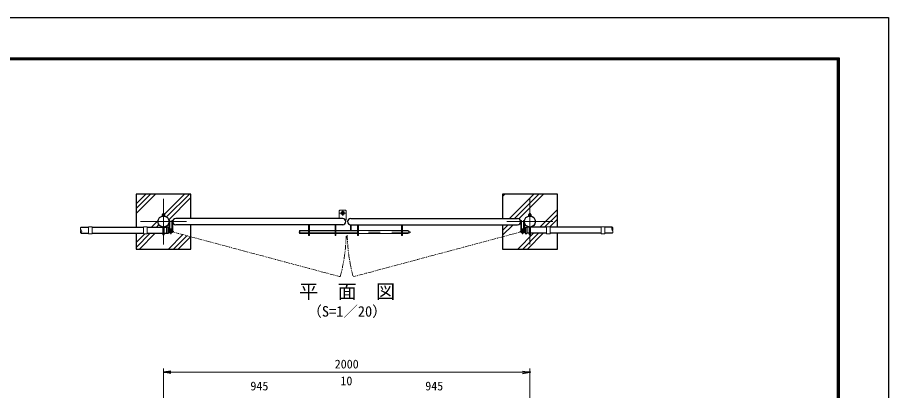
# Model space of a CAD drawing. Units: millimetres, scale not verified. Extents: x -4200 to 4200, y -2970 to 2970.
# Drawn here: x -555 to 4200, y 932 to 2970 of the extents above; entities that cross this region are included whole.
import ezdxf
from ezdxf.enums import TextEntityAlignment as Align

# ---------------------------------------------------------------- set-up
doc = ezdxf.new("R2010")
doc.units = ezdxf.units.MM
doc.header["$LTSCALE"] = 10
doc.header["$PDMODE"] = 32
doc.header["$PDSIZE"] = 5
for name, pattern in [('DASHED', [7.5, 6, -1.5]), ('USER1', [50.8, 31.75, -6.35, 6.35, -6.35]), ('USER2', [5, 2.5, -0.5, 0.5, -0.5, 0.5, -0.5])]:
    doc.linetypes.add(name, pattern=pattern)
for name, color, linetype, lineweight in [('0-0_D-STR1', 1, 'Continuous', 25), ('0-1_D-DCR-HCH', 7, 'Continuous', 13), ('0-2_D-STR3', 3, 'Continuous', 13), ('0-3_D-BMK', 2, 'USER1', 13), ('0-4_D-STR4', 7, 'Continuous', 25), ('0-7_D-STR-DIM', 7, 'Continuous', 13), ('0-A_D-TTL-TXT', 7, 'Continuous', 25), ('0-C_D-TTL', 7, 'Continuous', 25)]:
    doc.layers.add(name, color=color, linetype=linetype, lineweight=lineweight)
doc.layers.add('0-8_0', color=7, linetype='Continuous')
doc.layers.add('0-9_Defpoints', color=8, linetype='Continuous')
doc.styles.add('ＭＳ ゴシック', font='')
doc.styles.get('ＭＳ ゴシック').set_extended_font_data('MS Gothic')

# ---------------------------------------------------------------- blocks, each defined once
blk = doc.blocks.new('_Open')
at = {"layer": '0-8_0'}
blk.add_line((-10, 1.667), (0, 0), dxfattribs=at)
blk.add_lwpolyline([(-10, -1.667), (0, 0), (-10, 0)], dxfattribs=at)

msp = doc.modelspace()

# ---------------------------------------------------------------- linework, layer by layer
at = {"layer": '0-0_D-STR1'}
for p, q in [((1220.24, 1871.85), (309.24, 1871.85)), ((1263.74, 1871.85), (2174.74, 1871.85)), ((-208.01, 1824.6), (-168.01, 1824.6)), ((-148.01, 1824.6), (131.99, 1824.6)), ((151.99, 1824.6), (237.99, 1824.6)), ((245.99, 1824.6), (258.99, 1824.6)), ((267.32, 1825.1), (258.99, 1825.1)), ((258.99, 1825.1), (258.99, 1790.1)), ((266.99, 1825.1), (266.99, 1790.1)), ((1220.24, 1837.85), (309.24, 1837.85)), ((1263.74, 1837.85), (2174.74, 1837.85)), ((2216.66, 1825.1), (2224.99, 1825.1)), ((2216.99, 1825.1), (2216.99, 1790.1)), ((2224.99, 1825.1), (2224.99, 1790.1)), ((2237.99, 1824.6), (2224.99, 1824.6)), ((2331.99, 1824.6), (2245.99, 1824.6)), ((2631.99, 1824.6), (2351.99, 1824.6)), ((2691.99, 1824.6), (2651.99, 1824.6)), ((-208.01, 1790.6), (-168.01, 1790.6)), ((-148.01, 1790.6), (131.99, 1790.6)), ((151.99, 1790.6), (237.99, 1790.6)), ((245.99, 1790.6), (258.99, 1790.6)), ((267.32, 1790.1), (258.99, 1790.1)), ((2216.66, 1790.1), (2224.99, 1790.1)), ((2237.99, 1790.6), (2224.99, 1790.6)), ((2331.99, 1790.6), (2245.99, 1790.6)), ((2631.99, 1790.6), (2351.99, 1790.6)), ((2691.99, 1790.6), (2651.99, 1790.6))]:
    msp.add_line(p, q, dxfattribs=at)
for centre in [(241.99, 1854.85), (2241.99, 1854.85)]:
    msp.add_circle(centre, 30.25, dxfattribs=at)
for centre, radius, start, end in [((309.24, 1854.85), 17, 90, 270), ((1220.24, 1854.85), 17, 270, 90), ((1263.74, 1854.85), 17, 90, 270), ((2174.74, 1854.85), 17, 270, 90), ((267.32, 1824.1), 1, 32.29827, 90), ((236.77, 1807.6), 35.72, 331.52136, 28.47864), ((2247.22, 1807.6), 35.72, 151.52136, 208.47864), ((2216.66, 1824.1), 1, 90, 147.70173), ((267.32, 1791.1), 1, 270, 327.70173), ((2216.66, 1791.1), 1, 212.29827, 270)]:
    msp.add_arc(centre, radius, start, end, dxfattribs=at)
at = {"layer": '0-1_D-DCR-HCH'}
for p, q in [((91.99, 1898.86), (197.99, 2004.85)), ((91.99, 1925.37), (171.47, 2004.85)), ((91.99, 1951.89), (144.95, 2004.85)), ((245.99, 1893.76), (357.09, 2004.85)), ((258.68, 1879.94), (383.6, 2004.85)), ((2091.99, 1991.89), (2104.96, 2004.85)), ((2131.06, 1871.85), (2264.06, 2004.85)), ((2157.57, 1871.85), (2290.57, 2004.85)), ((2182.11, 1869.87), (2317.09, 2004.85)), ((270.41, 1865.14), (391.99, 1986.73)), ((2295.94, 1824.6), (2391.99, 1920.66)), ((176.84, 1824.6), (212.2, 1859.97)), ((236.8, 1884.57), (237.34, 1885.1)), ((2322.45, 1824.6), (2391.99, 1894.14)), ((2350.97, 1826.6), (2391.99, 1867.62)), ((203.35, 1824.6), (216.88, 1838.13)), ((229.87, 1824.6), (231.77, 1826.51)), ((2091.99, 1779.76), (2150.09, 1837.85)), ((2091.99, 1806.27), (2123.57, 1837.85)), ((2091.99, 1832.79), (2097.06, 1837.85)), ((91.99, 1713.24), (169.35, 1790.6)), ((91.99, 1739.76), (140.84, 1788.6)), ((110.12, 1704.85), (195.87, 1790.6)), ((269.22, 1704.85), (347.7, 1783.34)), ((295.73, 1704.85), (368.62, 1777.74)), ((322.25, 1704.85), (389.54, 1772.14)), ((2176.19, 1704.85), (2261.94, 1790.6)), ((2202.7, 1704.85), (2288.45, 1790.6)), ((2229.22, 1704.85), (2314.97, 1790.6)), ((2388.32, 1704.85), (2391.99, 1708.52))]:
    msp.add_line(p, q, dxfattribs=at)
at = {"layer": '0-2_D-STR3'}
for p, q in [((1204.24, 1916.6), (1201.24, 1913.6)), ((1201.24, 1913.6), (1201.24, 1871.85)), ((1204.24, 1916.6), (1236.24, 1916.6)), ((1236.24, 1916.6), (1239.24, 1913.6)), ((1239.24, 1913.6), (1239.24, 1863.6)), ((233.99, 1886.7), (249.99, 1886.7)), ((233.99, 1885.1), (233.99, 1886.7)), ((247.91, 1893.2), (236.35, 1893.2)), ((237.99, 1893.2), (237.99, 1897.4)), ((238.24, 1892.5), (238.24, 1886.7)), ((238.69, 1893.2), (238.69, 1898.1)), ((239.19, 1898.6), (244.79, 1898.6)), ((245.99, 1897.4), (244.79, 1898.6)), ((245.29, 1893.2), (245.29, 1898.1)), ((245.74, 1892.5), (245.74, 1886.7)), ((245.99, 1893.2), (245.99, 1897.4)), ((249.49, 1886.7), (249.49, 1892.5)), ((272.24, 1800.85), (272.24, 1860.85)), ((287.74, 1800.85), (287.74, 1860.85)), ((287.74, 1860.85), (292.24, 1860.85)), ((292.24, 1800.85), (292.24, 1860.85)), ((1239.24, 1863.6), (1234.82, 1863.6)), ((2191.74, 1800.85), (2191.74, 1860.85)), ((2196.24, 1860.85), (2191.74, 1860.85)), ((2196.24, 1800.85), (2196.24, 1860.85)), ((2211.74, 1800.85), (2211.74, 1860.85)), ((2233.99, 1886.7), (2249.99, 1886.7)), ((2233.99, 1885.1), (2233.99, 1886.7)), ((2247.91, 1893.2), (2236.35, 1893.2)), ((2237.99, 1893.2), (2237.99, 1897.4)), ((2238.24, 1892.5), (2238.24, 1886.7)), ((2238.69, 1893.2), (2238.69, 1898.1)), ((2239.19, 1898.6), (2244.79, 1898.6)), ((2245.99, 1897.4), (2244.79, 1898.6)), ((2245.29, 1893.2), (2245.29, 1898.1)), ((2245.74, 1892.5), (2245.74, 1886.7)), ((2245.99, 1893.2), (2245.99, 1897.4)), ((2249.49, 1886.7), (2249.49, 1892.5)), ((-168.01, 1826.6), (-168.01, 1788.6)), ((-168.01, 1826.6), (-148.01, 1826.6)), ((-148.01, 1826.6), (-148.01, 1788.6)), ((131.99, 1826.6), (131.99, 1788.6)), ((131.99, 1826.6), (151.99, 1826.6)), ((151.99, 1826.6), (151.99, 1788.6)), ((237.99, 1786.23), (237.99, 1824.87)), ((245.99, 1786.23), (245.99, 1824.87)), ((287.74, 1809.21), (285.17, 1805.51)), ((1033.74, 1778.6), (1033.74, 1837.85)), ((1038.24, 1778.6), (1038.24, 1837.85)), ((1178.74, 1778.6), (1178.74, 1837.85)), ((1183.24, 1778.6), (1183.24, 1837.85)), ((1261.99, 1837.85), (1266.49, 1837.85)), ((1261.99, 1805.6), (1261.99, 1837.85)), ((1266.49, 1805.6), (1266.49, 1837.85)), ((1301.24, 1778.6), (1301.24, 1837.85)), ((1305.74, 1778.6), (1305.74, 1837.85)), ((1541.24, 1778.6), (1541.24, 1837.85)), ((1545.74, 1778.6), (1545.74, 1837.85)), ((2196.24, 1809.21), (2198.81, 1805.51)), ((2237.99, 1786.23), (2237.99, 1824.87)), ((2245.99, 1786.23), (2245.99, 1824.87)), ((2331.99, 1826.6), (2331.99, 1788.6)), ((2351.99, 1826.6), (2331.99, 1826.6)), ((2351.99, 1826.6), (2351.99, 1788.6)), ((2631.99, 1826.6), (2631.99, 1788.6)), ((2651.99, 1826.6), (2631.99, 1826.6)), ((2651.99, 1826.6), (2651.99, 1788.6)), ((-168.01, 1788.6), (-148.01, 1788.6)), ((131.99, 1788.6), (151.99, 1788.6)), ((984.24, 1803.6), (986.24, 1805.6)), ((984.24, 1791.6), (984.24, 1803.6)), ((986.24, 1805.6), (1033.74, 1805.6)), ((986.24, 1805.6), (986.24, 1789.6)), ((986.24, 1789.6), (1033.74, 1789.6)), ((1033.74, 1778.6), (1038.24, 1778.6)), ((1038.24, 1805.6), (1178.74, 1805.6)), ((1038.24, 1789.6), (1178.74, 1789.6)), ((1178.74, 1778.6), (1183.24, 1778.6)), ((1183.24, 1805.6), (1301.24, 1805.6)), ((1183.24, 1789.6), (1301.24, 1789.6)), ((1301.24, 1778.6), (1305.74, 1778.6)), ((1305.74, 1805.6), (1541.24, 1805.6)), ((1305.74, 1789.6), (1541.24, 1789.6)), ((1541.24, 1778.6), (1545.74, 1778.6)), ((1545.74, 1805.6), (1576.24, 1805.6)), ((1545.74, 1789.6), (1576.24, 1789.6)), ((2351.99, 1788.6), (2331.99, 1788.6)), ((2651.99, 1788.6), (2631.99, 1788.6))]:
    msp.add_line(p, q, dxfattribs=at)
for points in [[(233.99, 1885.1), (249.99, 1885.1), (249.99, 1886.7)], [(249.49, 1886.7), (234.49, 1886.7), (234.49, 1892.5)], [(239.19, 1898.6), (237.99, 1897.4), (245.99, 1897.4)], [(276.74, 1809.47), (276.74, 1860.85), (272.24, 1860.85)], [(2207.24, 1809.47), (2207.24, 1860.85), (2211.74, 1860.85)], [(2233.99, 1885.1), (2249.99, 1885.1), (2249.99, 1886.7)], [(2249.49, 1886.7), (2234.49, 1886.7), (2234.49, 1892.5)], [(2239.19, 1898.6), (2237.99, 1897.4), (2245.99, 1897.4)], [(984.24, 1803.6), (984.24, 1791.6), (986.24, 1789.6)]]:
    msp.add_lwpolyline(points, dxfattribs=at)
for radius in [10, 6.5]:
    msp.add_circle((1220.24, 1901.6), radius, dxfattribs=at)
for centre, radius, start, end in [((236.37, 1890.34), 2.86, 49.0514, 130.9486), ((241.99, 1882.81), 10.39, 68.85295, 111.14705), ((247.62, 1890.41), 2.81, 48.21899, 131.78101), ((2236.37, 1890.34), 2.86, 49.0514, 130.9486), ((2241.99, 1882.81), 10.39, 68.85295, 111.14705), ((2247.62, 1890.41), 2.81, 48.21899, 131.78101), ((282.24, 1800.85), 10, 56.63299, 360), ((2201.74, 1800.85), 10, 180, 123.36701), ((282.24, 1800.85), 5.5, 57.84696, 0), ((1576.24, 1797.6), 8, 270, 90), ((2201.74, 1800.85), 5.5, 180, 122.15304)]:
    msp.add_arc(centre, radius, start, end, dxfattribs=at)
at = {"layer": '0-2_D-STR3', "linetype": 'DASHED'}
for centre in [(241.99, 1786.23), (2241.99, 1786.23)]:
    msp.add_arc(centre, 4, 180, 0, dxfattribs=at)
at = {"layer": '0-3_D-BMK'}
for p, q in [((241.99, 1979.85), (241.99, 1729.85)), ((2241.99, 1979.85), (2241.99, 1729.85)), ((1220.24, 1885.6), (1220.24, 1917.6)), ((116.99, 1854.85), (366.99, 1854.85)), ((1204.24, 1901.6), (1236.24, 1901.6)), ((2116.99, 1854.85), (2366.99, 1854.85)), ((282.24, 1785.32), (282.24, 1816.38)), ((2201.74, 1785.32), (2201.74, 1816.38)), ((297.77, 1800.85), (266.71, 1800.85)), ((979.9, 1797.6), (1592.85, 1797.6)), ((2186.21, 1800.85), (2217.27, 1800.85))]:
    msp.add_line(p, q, dxfattribs=at)
at = {"layer": '0-3_D-BMK', "linetype": 'USER2'}
for p, q in [((282.24, 1800.85), (1204.51, 1554.05)), ((2201.74, 1800.85), (1279.48, 1554.05))]:
    msp.add_line(p, q, dxfattribs=at)
for centre, start, end in [((282.49, 1801.1), 345, 358.73067), ((2201.49, 1801.1), 181.26933, 195)]:
    msp.add_arc(centre, 956.76, start, end, dxfattribs=at)
at = {"layer": '0-4_D-STR4'}
for p, q in [((91.99, 2004.85), (91.99, 1824.6)), ((2091.99, 2004.85), (2091.99, 1871.85))]:
    msp.add_line(p, q, dxfattribs=at)
for points in [[(391.99, 1871.85), (391.99, 2004.85), (91.99, 2004.85)], [(2391.99, 1824.6), (2391.99, 2004.85), (2091.99, 2004.85)], [(91.99, 1790.6), (91.99, 1704.85), (391.99, 1704.85), (391.99, 1837.85)], [(2091.99, 1837.85), (2091.99, 1704.85), (2391.99, 1704.85), (2391.99, 1790.6)]]:
    msp.add_lwpolyline(points, dxfattribs=at)
at = {"layer": '0-7_D-STR-DIM'}
for p, q in [((241.99, 721.37), (241.99, 1051.37)), ((2241.99, 721.37), (2241.99, 1051.37)), ((281.99, 1031.37), (2201.99, 1031.37))]:
    msp.add_line(p, q, dxfattribs=at)
for centre, start, end in [((-199.45, 1816.1), 135.18146, 224.81854), ((-199.45, 1799.1), 135.18146, 224.81854), ((-216.56, 1799.1), 315.18146, 44.81854), ((2700.55, 1816.1), 135.18146, 224.81854), ((2683.44, 1816.1), 315.18146, 44.81854), ((2683.44, 1799.1), 315.18146, 44.81854)]:
    msp.add_arc(centre, 12.06, start, end, dxfattribs=at)
at = {"layer": '0-9_Defpoints'}
msp.add_point((2241.99, 1031.37), dxfattribs=at)
at = {"layer": '0-C_D-TTL', "color": 2}
msp.add_lwpolyline([(-4200, 2970), (4200, 2970), (4200, -2970), (-4200, -2970)], close=True, dxfattribs=at)
at = {"layer": '0-C_D-TTL'}
for points in [[(-3930, 2750), (3930, 2750), (3930, -2750), (-3930, -2750)], [(-3927.5, 2747.5), (3927.5, 2747.5), (3927.5, -2747.5), (-3927.5, -2747.5)], [(-3925, 2745), (3925, 2745), (3925, -2745), (-3925, -2745)], [(-3922.5, 2742.5), (3922.5, 2742.5), (3922.5, -2742.5), (-3922.5, -2742.5)], [(-3920, 2740), (3920, 2740), (3920, -2740), (-3920, -2740)]]:
    msp.add_lwpolyline(points, close=True, dxfattribs=at)

# ---------------------------------------------------------------- block references
at = {"layer": '0-7_D-STR-DIM', "xscale": 4, "yscale": 4, "rotation": 180}
msp.add_blockref('_Open', (241.99, 1031.37), dxfattribs=at)
at = {"layer": '0-7_D-STR-DIM', "xscale": 4, "yscale": 4}
msp.add_blockref('_Open', (2241.99, 1031.37), dxfattribs=at)

# ---------------------------------------------------------------- texts
at = {"layer": '0-7_D-STR-DIM', "style": 'ＭＳ ゴシック'}
for s, p in [('2000', (1176.74, 1038.12)), ('10', (1207.59, 946.12)), ('945', (716.27, 918.12)), ('945', (1670.77, 918.12))]:
    msp.add_text(s, height=48.09, dxfattribs=at).set_placement(p, align=Align.BOTTOM_LEFT)
at = {"layer": '0-A_D-TTL-TXT', "style": 'ＭＳ ゴシック'}
for s, height, p in [('平\u3000面\u3000図', 76.98, (982.09, 1411.33)), ('（S=1／20）', 57.7, (1027.57, 1318.13))]:
    msp.add_text(s, height=height, dxfattribs=at).set_placement(p, align=Align.BOTTOM_LEFT)

doc.saveas('drawing.dxf')
